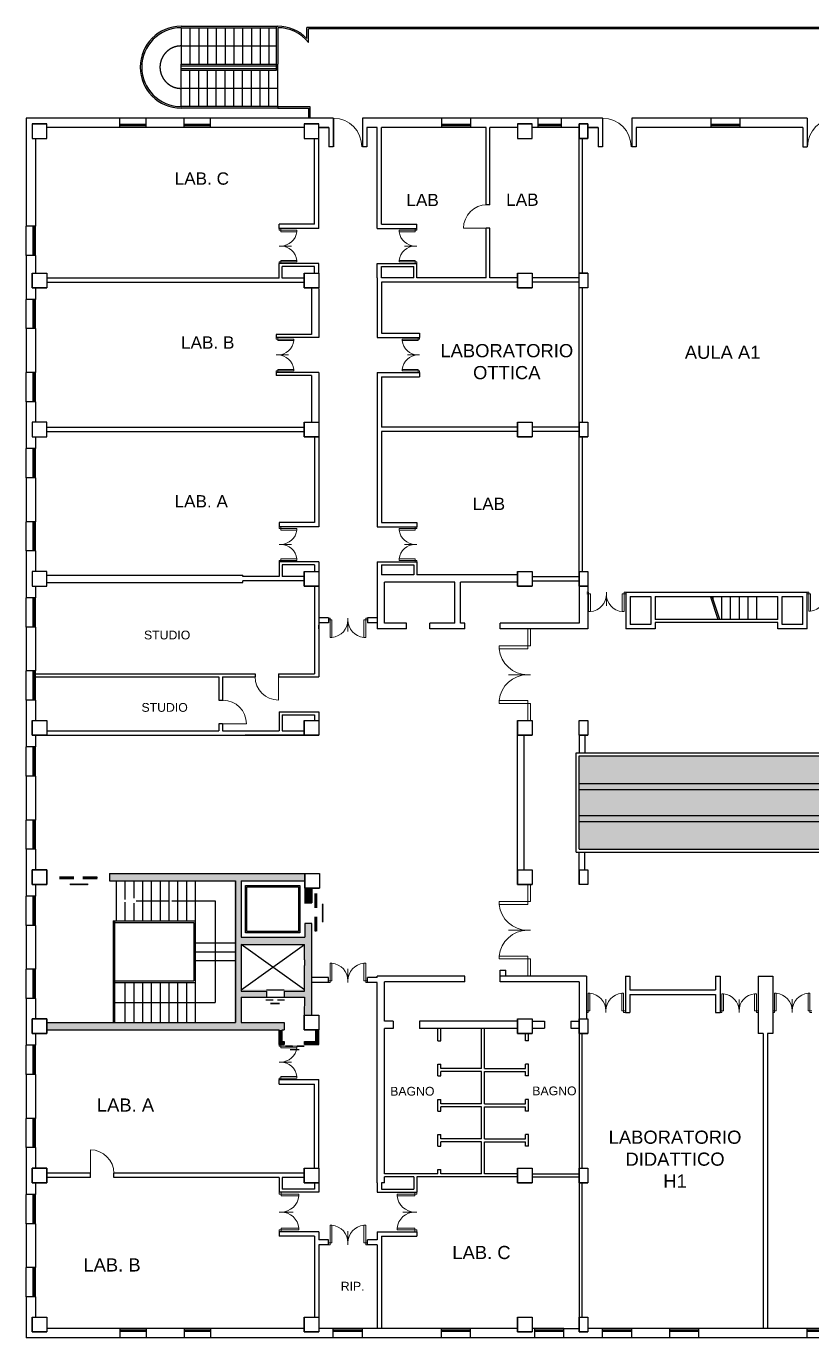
# Model space of a CAD drawing. Header units: millimetres. Extents: x 13992 to 184793, y 17936 to 81681.
# Drawn here: x 13992 to 40848, y 17936 to 62776 of the extents above; entities that cross this region are included whole.
import ezdxf

# ---------------------------------------------------------------- set-up
doc = ezdxf.new("R2010")
doc.units = ezdxf.units.MM
doc.linetypes.add('DASHED', pattern=[0.75, 0.5, -0.25])
for name, color, linetype in [('ARCHPT', 7, 'Continuous'), ('CARTIGLIO', 7, 'Continuous'), ('PROIEZIONI', 4, 'Continuous'), ('SEZIONI', 7, 'Continuous')]:
    doc.layers.add(name, color=color, linetype=linetype)
doc.layers.add('arredi', color=8, linetype='Continuous', lineweight=5)
doc.layers.add('INFISSI', color=4, linetype='Continuous', lineweight=5)
doc.layers.add('retini', color=7, linetype='Continuous', true_color=0xd9d9d9)
doc.styles.get("Standard").update_dxf_attribs({"font": 'Arial.ttf'})

# ---------------------------------------------------------------- blocks, each defined once
blk = doc.blocks.new('REI')
at = {"layer": 'ARCHPT', "color": 7}
for p, q in [((-630, 230), (-130, 230)), ((-310, 0), (310, 0))]:
    blk.add_line(p, q, dxfattribs=at)
for points in [[(-630, 280), (-630, 180), (-130, 280), (-130, 180)], [(-310, 50), (-310, -50), (310, 50), (310, -50)], [(670, 280), (670, 180), (170, 280), (170, 180)]]:
    blk.add_trace(points, dxfattribs=at)
blk = doc.blocks.new('PORTA')
at = {"layer": 'INFISSI'}
for p, q in [((-5477.1, 11431.3), (-5482.1, 11431.3)), ((-5477.1, 11426.3), (-5482.1, 11426.3)), ((-5477.1, 11431.3), (-5477.1, 11426.3)), ((-5477.1, 11426.3), (-5477.1, 11376.6)), ((-5472.1, 11426.3), (-5477.1, 11426.3)), ((-5472.1, 11426.3), (-5472.1, 11376.6)), ((-5427.1, 11431.3), (-5427.1, 11392.9)), ((-5382.1, 11426.3), (-5382.1, 11376.6)), ((-5377.1, 11426.3), (-5382.1, 11426.3)), ((-5372.1, 11431.3), (-5377.1, 11431.3)), ((-5377.1, 11431.3), (-5377.1, 11426.3)), ((-5377.1, 11426.3), (-5377.1, 11376.6)), ((-5372.1, 11426.3), (-5377.1, 11426.3)), ((-5472.1, 11376.6), (-5477.1, 11376.6)), ((-5382.1, 11376.6), (-5377.1, 11376.6))]:
    blk.add_line(p, q, dxfattribs=at)
for centre, start, end in [((-5477.1, 11426.3), 275.7392, 0), ((-5377.1, 11426.3), 180, 264.2608)]:
    blk.add_arc(centre, 50, start, end, dxfattribs=at)
blk = doc.blocks.new('porta 180')
at = {"layer": 'INFISSI', "xscale": -16.36363636421078, "yscale": 16.36363636314986, "zscale": 16.36363636415724}
blk.add_blockref('PORTA', (-58703, 159843), dxfattribs=at)

msp = doc.modelspace()

# ---------------------------------------------------------------- hatches: boundary and pattern name
at = {"layer": 'retini'}
h = msp.add_hatch(color=256, dxfattribs=at)
h.dxf.hatch_style = 1
h.paths.add_polyline_path([(32892, 34636), (79495, 34636), (79495, 37836), (32892, 37836)])

# ---------------------------------------------------------------- linework, layer by layer
at = {"layer": 'INFISSI'}
for p, q in [((24503, 59636), (24503, 58655)), ((33709, 59636), (33709, 58655)), ((29741, 55873), (28941, 55873)), ((22614, 40536), (22614, 39736)), ((20706, 38929), (21521, 38929)), ((31236, 33436), (31236, 33364)), ((16187, 23561), (16187, 24361))]:
    msp.add_line(p, q, dxfattribs=at)
at = {"layer": 'INFISSI', "lineweight": 13}
for p, q in [((31137, 41685), (31137, 42171)), ((31236, 41685), (31236, 42171)), ((31137, 39522), (31137, 39036)), ((31236, 39522), (31236, 39036)), ((31137, 32950), (31137, 33436)), ((31236, 32950), (31236, 33436)), ((31137, 30787), (31137, 30301)), ((31236, 30787), (31236, 30301))]:
    msp.add_line(p, q, dxfattribs=at)
at = {"layer": 'INFISSI'}
for centre, radius, start, end in [((24485, 58655), 981, 0.0066, 88.9649), ((33691, 58655), 981, 0.0066, 88.9649), ((41679, 58655), 979, 90, 180), ((29741, 55873), 800, 90, 180), ((22614, 40536), 800, 180, 270), ((20721, 38929), 800, 0, 90), ((16187, 23561), 800, 0, 90)]:
    msp.add_arc(centre, radius, start, end, dxfattribs=at)
at = {"layer": 'PROIEZIONI'}
for p, q in [((19289, 62776), (22539, 62776)), ((19289, 62726), (22539, 62726)), ((19289, 62726), (19289, 61476)), ((19589, 62726), (19589, 61476)), ((19889, 62726), (19889, 61476)), ((20189, 62726), (20189, 61476)), ((20489, 62726), (20489, 61476)), ((20789, 62726), (20789, 61476)), ((21089, 62726), (21089, 61476)), ((21389, 62726), (21389, 61476)), ((21689, 62726), (21689, 61476)), ((21989, 62726), (21989, 61476)), ((22289, 62726), (22289, 61476)), ((22539, 62776), (22589, 62776)), ((22539, 62776), (22539, 61276)), ((22589, 62726), (22589, 61476)), ((81519, 62736), (23589, 62736)), ((23589, 62356), (23589, 62736)), ((81569, 62686), (23639, 62686)), ((23639, 62224), (23639, 62686)), ((19289, 61276), (19289, 61476)), ((19289, 61476), (22539, 61476)), ((22589, 61276), (22589, 61476)), ((19289, 61426), (22539, 61426)), ((19289, 61326), (20063, 61326)), ((19289, 61276), (20099, 61276)), ((19289, 60026), (19289, 61276)), ((19589, 60026), (19589, 61276)), ((19889, 60026), (19889, 61276)), ((20063, 61326), (22539, 61326)), ((20099, 61276), (22539, 61276)), ((20189, 60026), (20189, 61276)), ((20489, 60734), (20489, 61276)), ((20789, 60317), (20789, 61276)), ((21089, 60026), (21089, 61276)), ((21389, 60026), (21389, 61276)), ((21689, 60026), (21689, 61276)), ((21989, 60026), (21989, 61276)), ((22289, 60026), (22289, 61276)), ((22589, 61276), (22539, 61276)), ((22589, 60026), (22589, 61276)), ((20489, 60026), (20489, 60734)), ((20789, 60026), (20789, 60317)), ((20999, 60026), (19289, 60026)), ((21035, 59976), (19289, 59976)), ((22589, 60026), (20999, 60026)), ((22589, 59976), (21035, 59976)), ((22589, 60026), (23689, 60026)), ((22589, 60026), (22589, 59976)), ((22589, 59976), (23639, 59976)), ((23639, 59976), (23639, 59636)), ((23689, 60026), (23689, 59636)), ((18092, 59636), (17192, 59636)), ((18092, 59416), (17192, 59416)), ((18092, 59366), (17192, 59366)), ((18092, 59316), (17192, 59316)), ((20292, 59636), (19392, 59636)), ((20292, 59416), (19392, 59416)), ((20292, 59366), (19392, 59366)), ((20292, 59316), (19392, 59316)), ((29185, 59636), (28185, 59636)), ((29185, 59416), (28185, 59416)), ((29185, 59366), (28185, 59366)), ((29185, 59316), (28185, 59316)), ((32285, 59636), (31485, 59636)), ((32285, 59416), (31485, 59416)), ((32285, 59366), (31485, 59366)), ((32285, 59316), (31485, 59316)), ((38392, 59636), (37392, 59636)), ((38392, 59416), (37392, 59416)), ((38392, 59366), (37392, 59366)), ((38392, 59316), (37392, 59316)), ((13992, 54936), (13992, 55936)), ((14212, 55936), (14212, 54936)), ((14262, 55936), (14262, 54936)), ((14312, 54936), (14312, 55936)), ((13992, 52436), (13992, 53436)), ((14212, 53436), (14212, 52436)), ((14262, 53436), (14262, 52436)), ((14312, 52436), (14312, 53436)), ((13992, 49936), (13992, 50936)), ((14212, 50936), (14212, 49936)), ((14262, 50936), (14262, 49936)), ((14312, 49936), (14312, 50936)), ((13992, 47336), (13992, 48336)), ((14212, 48336), (14212, 47336)), ((14262, 48336), (14262, 47336)), ((14312, 47336), (14312, 48336)), ((13992, 44836), (13992, 45836)), ((14212, 45836), (14212, 44836)), ((14262, 45836), (14262, 44836)), ((14312, 44836), (14312, 45836)), ((13992, 42236), (13992, 43236)), ((14212, 43236), (14212, 42236)), ((14262, 43236), (14262, 42236)), ((14312, 42236), (14312, 43236)), ((37763, 43274), (37763, 42492)), ((38063, 43274), (38063, 42492)), ((38363, 43274), (38363, 42492)), ((38663, 43274), (38663, 42492)), ((38963, 43274), (38963, 42492)), ((13992, 39736), (13992, 40736)), ((14212, 40736), (14212, 39736)), ((14262, 40736), (14262, 39736)), ((14312, 39736), (14312, 40736)), ((13992, 37136), (13992, 38136)), ((14212, 38136), (14212, 37136)), ((14262, 38136), (14262, 37136)), ((14312, 37136), (14312, 38136)), ((32792, 37936), (79595, 37936)), ((32792, 34536), (32792, 37936)), ((32892, 34636), (32892, 37836)), ((13992, 34636), (13992, 35636)), ((14212, 35636), (14212, 34636)), ((14262, 35636), (14262, 34636)), ((14312, 34636), (14312, 35636)), ((32792, 34536), (79595, 34536)), ((17067, 33561), (17067, 32186)), ((17367, 33561), (17367, 32923)), ((17667, 33561), (17667, 32961)), ((17967, 33561), (17967, 32186)), ((18267, 33561), (18267, 32186)), ((18567, 33561), (18567, 33217)), ((18567, 33217), (18567, 32186)), ((18867, 33561), (18867, 32873)), ((19167, 33561), (19167, 32529)), ((19467, 33561), (19467, 32186)), ((19767, 33561), (19767, 28711)), ((13992, 32036), (13992, 33036)), ((14212, 33036), (14212, 32036)), ((14262, 33036), (14262, 32036)), ((14312, 32036), (14312, 33036)), ((17367, 32825), (17367, 32186)), ((17667, 32789), (17667, 32186)), ((17753, 32873), (18867, 32873)), ((18867, 32873), (18867, 32186)), ((17014, 32186), (19564, 32186)), ((17014, 32136), (19717, 32136)), ((19564, 32186), (19767, 32186)), ((19717, 32136), (19717, 30136)), ((19767, 31436), (21142, 31436)), ((19767, 31136), (21142, 31136)), ((23507, 29836), (21342, 31386)), ((21342, 29836), (23507, 31386)), ((13992, 29536), (13992, 30536)), ((14212, 30536), (14212, 29536)), ((14262, 30536), (14262, 29536)), ((14312, 29536), (14312, 30536)), ((19767, 30836), (21142, 30836)), ((17014, 30136), (19717, 30136)), ((17014, 30086), (19767, 30086)), ((17367, 30086), (17367, 28711)), ((17667, 30086), (17667, 28711)), ((17967, 30086), (17967, 28711)), ((18267, 30086), (18267, 28711)), ((18567, 30086), (18567, 28711)), ((18867, 30086), (18867, 28711)), ((19167, 30086), (19167, 28711)), ((19467, 30086), (19467, 28711)), ((13992, 26936), (13992, 27936)), ((14212, 27936), (14212, 26936)), ((14262, 27936), (14262, 26936)), ((14312, 26936), (14312, 27936)), ((13992, 24436), (13992, 25436)), ((14212, 25436), (14212, 24436)), ((14262, 25436), (14262, 24436)), ((14312, 24436), (14312, 25436)), ((13992, 21836), (13992, 22836)), ((14212, 22836), (14212, 21836)), ((14262, 22836), (14262, 21836)), ((14312, 21836), (14312, 22836)), ((13992, 19336), (13992, 20336)), ((14212, 20336), (14212, 19336)), ((14262, 20336), (14262, 19336)), ((14312, 19336), (14312, 20336)), ((18092, 18256), (17192, 18256)), ((17192, 18206), (18092, 18206)), ((17192, 18156), (18092, 18156)), ((20292, 18256), (19392, 18256)), ((19392, 18206), (20292, 18206)), ((19392, 18156), (20292, 18156)), ((25485, 18256), (24485, 18256)), ((24485, 18206), (25485, 18206)), ((24485, 18156), (25485, 18156)), ((29185, 18256), (28185, 18256)), ((28185, 18206), (29185, 18206)), ((28185, 18156), (29185, 18156)), ((32376, 18256), (31376, 18256)), ((31376, 18206), (32376, 18206)), ((31376, 18156), (32376, 18156)), ((34692, 18256), (33692, 18256)), ((33692, 18206), (34692, 18206)), ((33692, 18156), (34692, 18156)), ((36992, 18256), (35992, 18256)), ((35992, 18206), (36992, 18206)), ((35992, 18156), (36992, 18156)), ((41692, 18256), (40692, 18256)), ((40692, 18206), (41692, 18206)), ((40692, 18156), (41692, 18156)), ((18092, 17936), (17192, 17936)), ((20292, 17936), (19392, 17936)), ((25485, 17936), (24485, 17936)), ((29185, 17936), (28185, 17936)), ((32376, 17936), (31376, 17936)), ((34692, 17936), (33692, 17936)), ((36992, 17936), (35992, 17936)), ((41692, 17936), (40692, 17936))]:
    msp.add_line(p, q, dxfattribs=at)
at = {"layer": 'PROIEZIONI', "linetype": 'DASHED', "ltscale": 400000}
for p, q in [((19289, 62101), (22539, 62101)), ((22589, 60651), (19289, 60651)), ((32892, 37836), (79495, 37836)), ((32892, 36886), (42042, 36886)), ((32892, 36686), (42042, 36686)), ((32892, 35786), (42042, 35786)), ((32892, 35586), (42042, 35586)), ((32892, 34636), (79495, 34636)), ((18964, 32873), (20454, 32873)), ((20454, 32873), (20454, 29398)), ((19167, 32529), (19167, 32186)), ((17014, 29398), (20454, 29398))]:
    msp.add_line(p, q, dxfattribs=at)
at = {"layer": 'PROIEZIONI', "linetype": 'DASHED', "ltscale": 200000}
for p, q in [((37653, 42492), (37394, 43260)), ((37706, 42492), (37441, 43276))]:
    msp.add_line(p, q, dxfattribs=at)
at = {"layer": 'PROIEZIONI'}
for points in [[(23349, 31776), (21484, 31776), (21484, 33398), (23349, 33398)], [(23299, 31826), (21534, 31826), (21534, 33348), (23299, 33348)]]:
    msp.add_lwpolyline(points, close=True, dxfattribs=at)
for centre, radius, start, end in [((19289, 61376), 1400, 90, 270), ((19289, 61376), 1350, 90, 270), ((22589, 61376), 1400, 44.4153, 90), ((22589, 61376), 1350, 38.9424, 90)]:
    msp.add_arc(centre, radius, start, end, dxfattribs=at)
at = {"layer": 'PROIEZIONI', "linetype": 'DASHED', "ltscale": 400000}
msp.add_arc((19289, 61376), 725, 90, 270, dxfattribs=at)
at = {"layer": 'retini'}
for p, q in [((23992, 59316), (24335, 59316)), ((33192, 59316), (33542, 59316))]:
    msp.add_line(p, q, dxfattribs=at)
at = {"layer": 'SEZIONI'}
for p, q in [((17192, 59636), (13992, 59636)), ((13992, 59636), (13992, 55936)), ((17192, 59316), (14689, 59316)), ((17192, 59316), (17192, 59636)), ((19392, 59636), (18092, 59636)), ((18092, 59316), (18092, 59636)), ((19392, 59316), (18092, 59316)), ((19392, 59316), (19392, 59636)), ((24485, 59636), (20292, 59636)), ((20292, 59316), (20292, 59636)), ((23487, 59316), (20292, 59316)), ((24335, 59316), (23992, 59316)), ((24335, 59316), (24335, 58655)), ((24485, 59636), (24485, 58655)), ((28185, 59636), (25485, 59636)), ((25485, 59636), (25485, 58655)), ((25992, 59316), (25635, 59316)), ((25635, 59316), (25635, 58655)), ((25992, 55861), (25992, 59316)), ((28185, 59316), (26142, 59316)), ((26142, 56011), (26142, 59316)), ((28185, 59636), (28185, 59316)), ((31485, 59636), (29185, 59636)), ((29185, 59636), (29185, 59316)), ((29721, 59316), (29185, 59316)), ((29721, 56673), (29721, 59316)), ((30783, 59316), (29841, 59316)), ((29841, 56673), (29841, 59316)), ((31292, 59436), (30792, 59436)), ((30792, 59436), (30792, 58936)), ((31485, 59316), (31288, 59316)), ((31485, 59316), (31290, 59316)), ((31292, 58936), (31292, 59436)), ((31485, 59636), (31485, 59316)), ((32285, 59636), (32285, 59316)), ((33692, 59636), (32285, 59636)), ((32892, 59316), (32285, 59316)), ((32892, 59436), (32892, 58936)), ((33192, 59436), (32892, 59436)), ((33192, 58936), (33192, 59436)), ((33542, 59316), (33192, 59316)), ((33542, 59316), (33542, 58655)), ((33692, 59636), (33692, 58655)), ((37392, 59636), (34692, 59636)), ((34692, 59636), (34692, 58655)), ((37392, 59316), (34842, 59316)), ((34842, 59316), (34842, 58655)), ((37392, 59636), (37392, 59316)), ((40692, 59636), (38392, 59636)), ((38392, 59636), (38392, 59316)), ((40542, 59316), (38392, 59316)), ((40542, 59316), (40542, 58655)), ((40692, 59636), (40692, 58655)), ((14312, 58934), (14312, 55936)), ((23842, 56011), (23842, 58936)), ((23992, 55861), (23992, 58936)), ((30792, 58936), (31292, 58936)), ((32892, 54336), (32892, 58936)), ((32892, 58936), (33192, 58936)), ((33012, 54336), (33012, 58936)), ((24485, 58655), (24335, 58655)), ((25635, 58655), (25485, 58655)), ((33692, 58655), (33542, 58655)), ((34842, 58655), (34692, 58655)), ((40542, 58655), (40692, 58655)), ((29841, 56673), (29721, 56673)), ((14312, 55936), (13992, 55936)), ((23842, 56011), (22642, 56011)), ((22642, 55861), (22642, 56011)), ((23992, 55861), (22642, 55861)), ((25992, 55861), (27342, 55861)), ((26142, 56011), (27342, 56011)), ((27342, 55861), (27342, 56011)), ((29721, 54171), (29721, 55873)), ((29841, 55873), (29721, 55873)), ((29841, 54171), (29841, 55873)), ((14312, 54936), (13992, 54936)), ((13992, 54936), (13992, 53436)), ((14312, 54936), (14312, 54346)), ((13992, 54536), (13992, 53436)), ((23992, 54661), (22642, 54661)), ((22642, 54161), (22642, 54661)), ((23842, 54561), (22742, 54561)), ((22742, 54161), (22742, 54561)), ((23842, 54336), (23842, 54561)), ((23992, 54336), (23992, 54661)), ((25992, 54171), (25992, 54661)), ((25992, 54661), (27342, 54661)), ((26142, 54171), (26142, 54561)), ((26142, 54561), (27242, 54561)), ((27242, 54171), (27242, 54561)), ((27342, 54171), (27342, 54661)), ((14312, 53836), (14312, 53436)), ((22642, 54161), (14692, 54161)), ((23492, 54011), (14692, 54011)), ((23492, 54161), (22742, 54161)), ((23742, 53809), (23742, 52236)), ((23992, 53809), (23992, 52136)), ((25992, 54171), (25992, 52136)), ((27242, 54171), (26142, 54171)), ((30792, 54021), (26142, 54021)), ((26142, 54021), (26142, 52286)), ((29721, 54171), (27342, 54171)), ((30792, 54171), (29841, 54171)), ((32892, 54171), (31292, 54171)), ((32892, 54021), (31292, 54021)), ((32892, 49234), (32892, 53836)), ((33012, 49234), (33012, 53836)), ((14312, 53436), (13992, 53436)), ((13992, 52436), (13992, 50936)), ((14312, 52436), (13992, 52436)), ((13992, 52436), (13992, 50936)), ((14312, 52436), (14312, 50936)), ((23742, 52236), (22542, 52236)), ((22542, 52236), (22542, 52136)), ((23992, 52136), (22542, 52136)), ((25992, 52136), (27442, 52136)), ((26142, 52286), (27442, 52286)), ((27442, 52286), (27442, 52136)), ((14312, 50936), (13992, 50936)), ((23992, 50936), (22542, 50936)), ((22542, 50936), (22542, 50836)), ((23742, 50836), (22542, 50836)), ((23742, 50836), (23742, 49236)), ((23992, 50936), (23992, 49236)), ((25992, 50936), (25992, 49071)), ((25992, 50936), (27442, 50936)), ((26142, 50786), (26142, 49071)), ((26142, 50786), (27442, 50786)), ((27442, 50936), (27442, 50786)), ((13992, 49936), (13992, 48336)), ((14312, 49936), (13992, 49936)), ((13992, 49936), (13992, 48986)), ((14312, 49936), (14312, 49236)), ((13992, 49436), (13992, 48336)), ((14192, 49236), (14192, 48736)), ((14692, 49236), (14192, 49236)), ((14692, 48736), (14692, 49236)), ((23492, 49061), (14692, 49061)), ((23492, 48911), (14692, 48911)), ((25992, 49071), (25992, 45661)), ((30786, 49071), (26142, 49071)), ((26142, 48921), (26142, 45811)), ((30786, 48921), (26142, 48921)), ((32892, 49071), (31283, 49071)), ((32892, 48921), (31283, 48921)), ((14192, 48736), (14692, 48736)), ((14312, 48736), (14312, 48336)), ((23842, 48736), (23842, 45811)), ((23992, 48736), (23992, 45661)), ((32892, 44136), (32892, 48730)), ((33012, 44136), (33012, 48730)), ((14312, 48336), (13992, 48336)), ((13992, 47336), (13992, 45836)), ((13992, 47336), (13992, 45836)), ((14312, 47336), (13992, 47336)), ((14312, 47336), (14312, 45836)), ((14312, 45836), (13992, 45836)), ((23842, 45811), (22642, 45811)), ((22642, 45811), (22642, 45661)), ((26142, 45811), (27342, 45811)), ((27342, 45811), (27342, 45661)), ((23992, 45661), (22642, 45661)), ((25992, 45661), (27342, 45661)), ((13992, 44836), (13992, 43886)), ((13992, 44836), (13992, 43236)), ((14312, 44836), (13992, 44836)), ((14312, 44836), (14312, 44136)), ((23992, 44461), (22642, 44461)), ((22642, 44461), (22642, 43961)), ((23992, 44461), (23992, 44136)), ((25992, 44461), (25992, 42171)), ((25992, 44461), (27342, 44461)), ((27342, 44461), (27342, 44021)), ((13992, 44336), (13992, 43236)), ((14192, 44136), (14192, 43636)), ((14692, 44136), (14192, 44136)), ((14692, 43636), (14692, 44136)), ((14692, 44011), (21392, 44011)), ((21392, 43961), (21392, 44011)), ((22642, 43961), (21392, 43961)), ((23842, 44361), (22742, 44361)), ((22742, 44361), (22742, 43961)), ((23492, 43961), (22742, 43961)), ((23842, 44361), (23842, 44136)), ((26142, 44361), (26142, 44021)), ((26142, 44361), (27242, 44361)), ((27242, 44021), (26142, 44021)), ((27242, 44361), (27242, 44021)), ((28992, 44021), (27342, 44021)), ((30792, 44021), (28992, 44021)), ((31292, 43961), (32892, 43961)), ((14192, 43636), (14692, 43636)), ((14312, 43636), (14312, 43236)), ((14692, 43761), (21392, 43761)), ((21392, 43761), (21392, 43811)), ((23492, 43811), (21392, 43811)), ((23842, 43636), (23842, 40636)), ((23992, 43636), (23992, 40536)), ((26242, 42371), (26242, 43771)), ((28642, 43771), (26242, 43771)), ((28642, 42371), (28642, 43771)), ((28992, 43771), (28842, 43771)), ((28842, 42371), (28842, 43771)), ((30792, 43771), (28992, 43771)), ((31292, 43811), (32892, 43811)), ((32892, 43636), (32892, 42371)), ((33192, 43636), (33192, 42171)), ((14312, 43236), (13992, 43236)), ((34492, 43426), (40687, 43426)), ((34492, 43426), (34492, 42171)), ((34642, 43276), (34642, 42321)), ((34642, 43276), (35342, 43276)), ((35342, 43276), (35342, 42321)), ((35492, 43276), (39687, 43276)), ((35492, 43276), (35492, 42492)), ((37463, 43274), (37463, 43211)), ((39687, 42492), (39687, 43276)), ((39837, 42321), (39837, 43276)), ((39837, 43276), (40537, 43276)), ((40537, 42321), (40537, 43276)), ((40687, 42171), (40687, 43426)), ((13992, 42236), (13992, 40736)), ((14312, 42236), (13992, 42236)), ((13992, 42236), (13992, 40736)), ((14312, 42236), (14312, 40736)), ((24324, 42374), (23981, 42374)), ((24324, 42544), (23992, 42544)), ((23992, 42170), (23992, 42296)), ((24324, 42544), (24324, 42374)), ((25992, 42544), (25659, 42544)), ((25659, 42544), (25659, 42374)), ((25992, 42374), (25659, 42374)), ((25992, 42296), (25992, 42171)), ((26992, 42171), (25992, 42171)), ((26992, 42371), (26242, 42371)), ((26992, 42171), (26992, 42371)), ((27792, 42171), (27792, 42371)), ((28642, 42371), (27792, 42371)), ((28992, 42171), (27792, 42171)), ((28992, 42371), (28842, 42371)), ((28992, 42171), (28992, 42371)), ((30192, 42171), (30192, 42371)), ((32892, 42371), (30192, 42371)), ((33192, 42171), (30192, 42171)), ((35492, 42171), (34492, 42171)), ((35342, 42321), (34642, 42321)), ((39687, 42492), (35492, 42492)), ((35492, 42392), (35492, 42171)), ((39687, 42392), (35492, 42392)), ((39687, 42171), (39687, 42392)), ((40687, 42171), (39687, 42171)), ((40537, 42321), (39837, 42321)), ((14312, 40736), (13992, 40736)), ((14312, 40636), (21814, 40636)), ((14312, 40536), (20571, 40536)), ((20571, 40536), (20571, 39729)), ((20706, 40536), (21814, 40536)), ((20706, 40536), (20706, 39729)), ((21814, 40636), (21814, 40536)), ((22614, 40636), (23842, 40636)), ((22614, 40636), (22614, 40536)), ((22614, 40536), (23992, 40536)), ((13992, 39736), (13992, 38786)), ((14312, 39736), (13992, 39736)), ((13992, 39736), (13992, 38136)), ((14312, 39736), (14312, 39036)), ((20571, 39729), (20721, 39729)), ((13992, 39236), (13992, 38136)), ((22642, 39336), (23992, 39336)), ((22642, 39336), (22642, 38686)), ((22742, 39236), (23842, 39236)), ((22742, 39236), (22742, 38686)), ((23842, 39236), (23842, 39036)), ((23992, 39336), (23992, 39036)), ((14692, 38686), (20571, 38686)), ((20571, 38929), (20571, 38686)), ((20706, 38929), (20571, 38929)), ((20706, 38929), (20706, 38686)), ((20706, 38686), (22642, 38686)), ((22742, 38686), (23492, 38686)), ((14312, 38136), (13992, 38136)), ((14312, 38536), (14312, 38136)), ((14692, 38536), (23492, 38536)), ((23492, 38536), (21477, 38536)), ((30792, 33936), (30792, 38536)), ((31018, 33936), (31018, 38536)), ((32892, 38536), (32892, 37936)), ((33092, 38536), (33092, 37936)), ((14312, 37136), (13992, 37136)), ((13992, 37136), (13992, 35636)), ((13992, 37136), (13992, 35636)), ((14312, 37136), (14312, 35636)), ((14312, 35636), (13992, 35636)), ((14312, 34636), (13992, 34636)), ((13992, 34636), (13992, 33686)), ((13992, 34636), (13992, 33036)), ((14312, 34636), (14312, 33936)), ((32892, 33936), (32892, 34536)), ((33092, 33936), (33092, 34536)), ((13992, 34136), (13992, 33036)), ((14192, 33936), (14192, 33436)), ((14692, 33936), (14192, 33936)), ((14692, 33436), (14692, 33936)), ((16842, 33811), (23757, 33811)), ((16842, 33811), (16842, 33561)), ((14192, 33436), (14692, 33436)), ((14312, 33436), (14312, 33036)), ((16842, 33561), (21142, 33561)), ((21142, 33561), (21142, 28711)), ((21342, 33561), (21342, 31636)), ((21342, 33561), (23507, 33561)), ((23514, 33311), (23514, 32811)), ((23757, 33311), (23757, 32811)), ((14312, 33036), (13992, 33036)), ((23507, 32811), (23757, 32811)), ((14312, 32036), (13992, 32036)), ((13992, 32036), (13992, 30536)), ((13992, 32036), (13992, 30536)), ((14312, 32036), (14312, 30536)), ((16964, 32186), (17014, 32186)), ((16964, 32186), (16964, 28711)), ((17014, 32186), (17014, 28711)), ((23757, 32099), (23513, 32099)), ((23513, 32099), (23513, 31636)), ((23757, 31611), (23757, 32099)), ((21342, 31636), (23513, 31636)), ((23757, 28961), (23757, 31611)), ((21342, 31386), (21342, 30861)), ((21342, 31386), (23507, 31386)), ((23507, 30861), (23507, 31386)), ((23757, 30986), (23757, 31211)), ((14312, 30536), (13992, 30536)), ((21342, 30861), (21342, 30661)), ((21342, 30661), (21342, 29786)), ((23507, 30861), (23507, 30661)), ((23507, 29786), (23507, 30661)), ((30192, 30301), (30192, 30501)), ((30192, 30501), (30392, 30501)), ((30392, 30301), (30392, 30501)), ((24324, 30248), (23757, 30248)), ((24324, 30078), (23757, 30078)), ((24324, 30078), (24324, 30248)), ((25992, 30248), (25659, 30248)), ((25659, 30078), (25659, 30248)), ((25992, 30078), (25659, 30078)), ((25992, 30248), (25992, 30301)), ((28992, 30301), (25992, 30301)), ((25992, 23236), (25992, 30078)), ((28992, 30101), (26242, 30101)), ((26242, 28761), (26242, 30101)), ((28992, 30101), (28992, 30301)), ((30192, 30101), (30192, 30301)), ((33142, 30301), (30192, 30301)), ((32892, 30101), (30192, 30101)), ((32892, 30101), (32892, 28836)), ((33142, 30301), (33142, 28836)), ((34477, 30301), (34627, 30301)), ((34477, 30301), (34477, 29051)), ((34627, 30301), (34627, 29826)), ((37562, 30301), (37562, 29826)), ((37562, 30301), (37712, 30301)), ((37712, 30301), (37712, 29051)), ((39012, 30301), (39512, 30301)), ((39012, 30301), (39012, 28336)), ((39512, 30301), (39512, 28336)), ((21342, 29786), (22207, 29786)), ((22207, 29786), (22207, 29586)), ((22807, 29786), (22807, 29586)), ((22807, 29786), (23507, 29786)), ((34627, 29826), (34627, 29826)), ((34627, 29826), (37562, 29826)), ((34627, 29676), (34627, 29051)), ((34627, 29676), (34627, 29676)), ((34627, 29676), (37562, 29676)), ((37562, 29676), (37562, 29051)), ((14312, 29536), (13992, 29536)), ((13992, 29536), (13992, 28586)), ((13992, 29536), (13992, 27936)), ((14312, 29536), (14312, 28836)), ((21342, 29586), (21342, 28711)), ((21342, 29586), (22207, 29586)), ((22807, 29586), (23507, 29586)), ((23507, 29586), (23492, 28961)), ((13992, 29036), (13992, 27936)), ((14192, 28836), (14192, 28336)), ((14692, 28836), (14192, 28836)), ((14692, 28336), (14692, 28836)), ((14692, 28711), (21142, 28711)), ((21342, 28711), (22807, 28711)), ((22807, 28711), (22807, 28461)), ((26537, 28761), (26242, 28761)), ((26537, 28761), (26537, 28511)), ((30786, 28761), (27437, 28761)), ((27437, 28761), (27437, 28511)), ((31297, 28765), (31712, 28765)), ((31712, 28765), (31712, 28515)), ((32612, 28765), (32612, 28515)), ((32612, 28765), (32887, 28765)), ((34477, 29051), (34627, 29051)), ((37562, 29051), (37712, 29051)), ((14192, 28336), (14692, 28336)), ((14312, 28336), (14312, 27936)), ((14692, 28461), (22642, 28461)), ((22642, 27961), (22642, 28461)), ((22742, 28061), (22742, 28461)), ((22742, 28461), (22807, 28461)), ((23892, 28061), (23892, 28461)), ((23992, 27961), (23992, 28461)), ((26242, 23536), (26242, 28511)), ((26537, 28511), (26242, 28511)), ((30789, 28511), (27437, 28511)), ((28062, 28086), (28062, 28511)), ((28162, 28086), (28162, 28511)), ((29562, 27136), (29562, 28511)), ((29662, 27136), (29662, 28511)), ((31062, 28086), (31062, 28336)), ((31162, 28086), (31162, 28336)), ((31297, 28515), (31712, 28515)), ((32612, 28515), (32887, 28515)), ((32892, 28336), (32892, 23736)), ((32992, 28336), (32992, 23736)), ((39187, 28336), (39012, 28336)), ((39187, 28336), (39187, 19601)), ((39512, 28336), (39337, 28336)), ((39337, 28336), (39337, 19601)), ((14312, 27936), (13992, 27936)), ((22642, 27961), (22807, 27961)), ((22742, 28061), (22807, 28061)), ((22807, 28061), (22807, 27961)), ((23507, 28061), (23892, 28061)), ((23507, 27961), (23507, 28061)), ((23507, 27961), (23992, 27961)), ((28062, 28086), (28162, 28086)), ((31162, 28086), (31062, 28086)), ((14312, 26936), (13992, 26936)), ((13992, 26936), (13992, 25436)), ((13992, 26936), (13992, 25436)), ((14312, 26936), (14312, 25436)), ((28062, 27286), (28162, 27286)), ((28062, 26886), (28062, 27286)), ((28162, 27136), (28162, 27286)), ((29562, 27136), (28162, 27136)), ((29562, 27036), (28162, 27036)), ((28162, 26886), (28162, 27036)), ((29562, 25936), (29562, 27036)), ((29662, 27136), (31062, 27136)), ((29662, 25936), (29662, 27036)), ((29662, 27036), (31062, 27036)), ((31062, 27136), (31062, 27286)), ((31162, 27286), (31062, 27286)), ((31062, 26886), (31062, 27036)), ((31162, 26886), (31162, 27286)), ((22642, 26611), (22642, 26761)), ((22642, 26761), (23992, 26761)), ((22642, 26611), (23842, 26611)), ((22642, 26611), (23842, 26611)), ((23842, 23736), (23842, 26611)), ((23992, 23736), (23992, 26761)), ((28062, 26886), (28162, 26886)), ((31162, 26886), (31062, 26886)), ((28062, 26086), (28162, 26086)), ((28062, 25686), (28062, 26086)), ((28162, 25936), (28162, 26086)), ((31062, 25936), (31062, 26086)), ((31162, 26086), (31062, 26086)), ((31162, 25686), (31162, 26086)), ((28062, 25686), (28162, 25686)), ((29562, 25936), (28162, 25936)), ((29562, 25836), (28162, 25836)), ((28162, 25686), (28162, 25836)), ((29562, 24736), (29562, 25836)), ((29662, 25936), (31062, 25936)), ((29662, 24736), (29662, 25836)), ((29662, 25836), (31062, 25836)), ((31062, 25686), (31062, 25836)), ((31162, 25686), (31062, 25686)), ((14312, 25436), (13992, 25436)), ((28062, 24736), (28062, 24886)), ((28062, 24886), (28162, 24886)), ((28062, 24486), (28062, 24886)), ((28162, 24736), (28162, 24886)), ((29562, 24736), (28162, 24736)), ((29662, 24736), (31062, 24736)), ((31162, 24886), (31062, 24886)), ((31062, 24736), (31062, 24886)), ((31162, 24486), (31162, 24886)), ((31162, 24736), (31162, 24886)), ((14312, 24436), (13992, 24436)), ((13992, 24436), (13992, 22836)), ((13992, 24436), (13992, 23486)), ((14312, 24436), (14312, 23736)), ((28062, 24486), (28162, 24486)), ((29562, 24636), (28162, 24636)), ((28162, 24486), (28162, 24636)), ((29562, 23536), (29562, 24636)), ((29662, 23536), (29662, 24636)), ((29662, 24636), (31062, 24636)), ((31062, 24486), (31062, 24636)), ((31162, 24486), (31062, 24486)), ((14192, 23736), (14192, 23236)), ((14692, 23736), (14192, 23736)), ((14692, 23236), (14692, 23736)), ((16187, 23561), (14692, 23561)), ((16187, 23411), (14692, 23411)), ((16187, 23411), (16187, 23561)), ((23492, 23561), (16987, 23561)), ((16987, 23411), (16987, 23561)), ((22642, 23411), (16987, 23411)), ((22642, 23411), (22642, 22911)), ((23492, 23411), (22742, 23411)), ((22742, 23411), (22742, 23011)), ((28062, 23536), (26242, 23536)), ((27242, 23436), (26242, 23436)), ((26242, 23236), (26242, 23436)), ((27242, 23436), (27242, 23011)), ((30786, 23436), (27342, 23436)), ((27342, 23436), (27342, 22911)), ((28062, 23536), (28062, 23686)), ((28062, 23686), (28162, 23686)), ((28162, 23536), (28162, 23686)), ((29562, 23536), (28162, 23536)), ((30786, 23536), (29662, 23536)), ((31292, 23536), (32885, 23536)), ((31292, 23436), (32885, 23436)), ((14192, 23236), (14692, 23236)), ((14312, 23236), (14312, 22836)), ((23992, 22911), (22642, 22911)), ((23842, 23011), (22742, 23011)), ((23842, 23236), (23842, 23011)), ((23992, 23236), (23992, 22911)), ((25992, 23236), (25992, 22911)), ((25992, 22911), (27342, 22911)), ((26142, 23236), (26142, 23011)), ((26242, 23236), (26142, 23236)), ((26142, 23011), (27242, 23011)), ((32892, 23236), (32892, 18636)), ((32992, 23236), (32992, 18636)), ((14312, 22836), (13992, 22836)), ((14312, 21836), (13992, 21836)), ((13992, 21836), (13992, 20336)), ((14312, 21836), (14312, 20336)), ((23992, 21561), (22642, 21561)), ((22642, 21561), (22642, 21411)), ((23992, 21561), (23992, 21288)), ((25992, 21561), (25992, 21288)), ((25992, 21561), (27342, 21561)), ((27342, 21561), (27342, 21411)), ((23842, 21411), (22642, 21411)), ((23842, 21411), (23842, 18636)), ((24324, 21288), (23992, 21288)), ((23992, 21118), (23992, 18636)), ((24324, 21118), (23992, 21118)), ((24324, 21118), (24324, 21288)), ((25992, 21288), (25659, 21288)), ((25659, 21118), (25659, 21288)), ((25992, 21118), (25659, 21118)), ((25992, 21118), (25992, 18256)), ((26142, 21411), (26142, 18256)), ((26142, 21411), (27342, 21411)), ((14312, 20336), (13992, 20336)), ((14312, 19336), (13992, 19336)), ((13992, 19336), (13992, 18386)), ((14312, 19336), (14312, 18636)), ((39187, 19601), (39187, 19401)), ((39187, 19401), (39187, 18256)), ((39337, 19601), (39337, 19401)), ((39337, 19401), (39337, 18256)), ((13992, 18386), (13992, 17936)), ((14192, 18636), (14692, 18636)), ((14192, 18136), (14192, 18636)), ((14692, 18636), (14692, 18136)), ((23492, 18136), (23492, 18636)), ((23492, 18636), (23992, 18636)), ((23492, 18136), (23492, 18636)), ((23492, 18636), (23992, 18636)), ((23492, 18136), (23492, 18636)), ((23492, 18636), (23992, 18636)), ((23992, 18636), (23992, 18136)), ((23992, 18636), (23992, 18136)), ((23992, 18636), (23992, 18136)), ((30792, 18136), (30792, 18636)), ((30792, 18636), (31292, 18636)), ((31292, 18636), (31292, 18136)), ((32892, 18136), (32892, 18636)), ((32892, 18636), (33192, 18636)), ((33192, 18636), (33192, 18136)), ((14692, 18136), (14192, 18136)), ((17192, 18256), (14692, 18256)), ((17192, 18256), (17192, 17936)), ((19392, 18256), (18092, 18256)), ((18092, 18256), (18092, 17936)), ((19392, 18256), (19392, 17936)), ((23487, 18256), (20292, 18256)), ((20292, 18256), (20292, 17936)), ((23992, 18136), (23492, 18136)), ((23992, 18136), (23492, 18136)), ((23992, 18136), (23492, 18136)), ((24485, 18256), (23992, 18256)), ((24485, 17936), (24485, 18256)), ((25485, 17936), (25485, 18256)), ((28185, 18256), (25485, 18256)), ((28185, 17936), (28185, 18256)), ((30783, 18256), (29185, 18256)), ((29185, 17936), (29185, 18256)), ((31292, 18136), (30792, 18136)), ((31376, 18256), (31288, 18256)), ((31376, 17936), (31376, 18256)), ((32376, 17936), (32376, 18256)), ((32376, 18256), (32892, 18256)), ((33192, 18136), (32892, 18136)), ((33692, 18256), (33192, 18256)), ((33692, 17936), (33692, 18256)), ((35992, 18256), (34692, 18256)), ((34692, 17936), (34692, 18256)), ((35992, 17936), (35992, 18256)), ((40692, 18256), (36992, 18256)), ((36992, 17936), (36992, 18256)), ((40692, 17936), (40692, 18256)), ((17192, 17936), (13992, 17936)), ((19392, 17936), (18092, 17936)), ((24485, 17936), (20292, 17936)), ((28185, 17936), (25485, 17936)), ((31376, 17936), (29185, 17936)), ((33692, 17936), (32376, 17936)), ((35992, 17936), (34692, 17936)), ((40692, 17936), (36992, 17936))]:
    msp.add_line(p, q, dxfattribs=at)
at = {"layer": 'SEZIONI', "linetype": 'Continuous'}
for p, q in [((22207, 29836), (22807, 29836)), ((22207, 29586), (22807, 29586))]:
    msp.add_line(p, q, dxfattribs=at)
at = {"layer": 'SEZIONI', "color": 9}
for points in [[(16842, 33811), (16842, 33561), (23513, 33811), (23513, 33561)], [(21342, 33561), (21092, 33561), (21342, 28711), (21092, 28711)], [(23514, 32811), (23764, 32811), (23514, 33311), (23764, 33311)], [(23760, 32099), (23510, 32099), (23760, 28950), (23510, 28950)], [(21342, 31636), (21342, 31386), (23513, 31636), (23513, 31386)], [(21342, 29836), (21342, 29586), (22207, 29836), (22207, 29586)], [(22807, 29836), (22807, 29586), (23507, 29836), (23507, 29586)], [(14692, 28711), (14692, 28461), (22807, 28711), (22807, 28461)], [(22742, 28461), (22642, 28461), (22742, 28061), (22642, 28061)], [(23989, 28461), (23889, 28461), (23989, 27961), (23889, 27961)], [(22642, 28061), (22642, 27961), (22807, 28061), (22807, 27961)], [(23889, 27961), (23889, 28061), (23507, 27961), (23507, 28061)]]:
    msp.add_trace(points, dxfattribs=at)
at = {"layer": 'SEZIONI'}
for points in [[(14692, 58936), (14692, 59436), (14192, 59436), (14192, 58936)], [(14692, 59436), (14692, 59436), (14192, 59436)], [(23992, 58936), (23992, 59436), (23492, 59436), (23492, 58936)], [(23992, 59436), (23992, 59436), (23492, 59436)], [(31292, 58936), (31292, 59436), (30792, 59436), (30792, 58936)], [(31292, 59436), (31292, 59436), (30792, 59436)], [(33192, 59436), (33192, 59436), (32892, 59436)], [(33192, 59436), (33192, 58936), (32892, 58936), (32892, 59436)], [(14192, 53836), (14192, 53836), (14192, 54336), (14192, 53836)], [(14192, 53836), (14192, 54336), (14692, 54336), (14692, 53836)], [(23492, 53836), (23492, 53836), (23492, 54336), (23492, 53836)], [(23492, 53836), (23492, 54336), (23992, 54336), (23992, 53836)], [(30792, 53836), (30792, 53836), (30792, 54336), (30792, 53836)], [(30792, 53836), (30792, 54336), (31292, 54336), (31292, 53836)], [(33192, 54336), (33192, 54336), (32892, 54336)], [(33192, 54336), (33192, 53836), (32892, 53836), (32892, 54336)], [(14692, 53836), (14692, 53836), (14192, 53836)], [(23992, 53836), (23992, 53836), (23492, 53836)], [(31292, 53836), (31292, 53836), (30792, 53836)], [(23492, 48736), (23492, 48736), (23492, 49236), (23492, 48736)], [(23492, 48736), (23492, 49236), (23992, 49236), (23992, 48736)], [(30792, 48736), (30792, 48736), (30792, 49236), (30792, 48736)], [(30792, 48736), (30792, 49236), (31292, 49236), (31292, 48736)], [(32892, 48736), (32892, 48736), (32892, 49236), (32892, 48736)], [(32892, 48736), (32892, 49236), (33192, 49236), (33192, 48736)], [(23992, 48736), (23992, 48736), (23492, 48736)], [(31292, 48736), (31292, 48736), (30792, 48736)], [(33192, 48736), (33192, 48736), (32892, 48736)], [(23492, 43636), (23492, 43636), (23492, 44136), (23492, 43636)], [(23492, 43636), (23492, 44136), (23992, 44136), (23992, 43636)], [(30792, 43636), (30792, 43636), (30792, 44136), (30792, 43636)], [(30792, 43636), (30792, 44136), (31292, 44136), (31292, 43636)], [(32892, 43636), (32892, 43636), (32892, 44136), (32892, 43636)], [(32892, 43636), (32892, 44136), (33192, 44136), (33192, 43636)], [(23992, 43636), (23992, 43636), (23492, 43636)], [(31292, 43636), (31292, 43636), (30792, 43636)], [(33192, 43636), (33192, 43636), (32892, 43636)], [(14192, 38536), (14192, 38536), (14192, 39036), (14192, 38536)], [(14192, 38536), (14192, 39036), (14692, 39036), (14692, 38536)], [(23492, 38536), (23492, 38536), (23492, 39036), (23492, 38536)], [(23492, 38536), (23492, 39036), (23992, 39036), (23992, 38536)], [(30792, 38536), (30792, 38536), (30792, 39036), (30792, 38536)], [(30792, 38536), (30792, 39036), (31292, 39036), (31292, 38536)], [(32892, 38536), (32892, 39036), (33192, 39036), (33192, 38536)], [(14692, 38536), (14692, 38536), (14192, 38536)], [(23992, 38536), (23992, 38536), (23492, 38536)], [(31292, 38536), (31292, 38536), (30792, 38536)], [(33192, 38536), (33192, 38536), (32892, 38536)], [(14192, 33436), (14192, 33436), (14192, 33936), (14192, 33436)], [(14192, 33436), (14192, 33936), (14692, 33936), (14692, 33436)], [(23513, 33311), (23513, 33311), (23513, 33811), (23513, 33311)], [(23513, 33311), (23513, 33811), (24013, 33811), (24013, 33311)], [(30792, 33436), (30792, 33436), (30792, 33936), (30792, 33436)], [(30792, 33436), (30792, 33936), (31292, 33936), (31292, 33436)], [(32892, 33436), (32892, 33436), (32892, 33936), (32892, 33436)], [(32892, 33436), (32892, 33936), (33192, 33936), (33192, 33436)], [(14692, 33436), (14692, 33436), (14192, 33436)], [(24013, 33311), (24013, 33311), (23513, 33311)], [(31292, 33436), (31292, 33436), (30792, 33436)], [(14192, 28336), (14192, 28336), (14192, 28836), (14192, 28336)], [(14192, 28336), (14192, 28836), (14692, 28836), (14692, 28336)], [(23492, 28461), (23492, 28461), (23492, 28961), (23492, 28461)], [(23492, 28461), (23492, 28961), (23992, 28961), (23992, 28461)], [(30792, 28336), (30792, 28336), (30792, 28836), (30792, 28336)], [(30792, 28336), (30792, 28836), (31292, 28836), (31292, 28336)], [(32892, 28336), (32892, 28336), (32892, 28836), (32892, 28336)], [(32892, 28336), (32892, 28836), (33192, 28836), (33192, 28336)], [(14692, 28336), (14692, 28336), (14192, 28336)], [(23992, 28461), (23992, 28461), (23492, 28461)], [(31292, 28336), (31292, 28336), (30792, 28336)], [(33192, 28336), (33192, 28336), (32892, 28336)], [(14192, 23236), (14192, 23236), (14192, 23736), (14192, 23236)], [(14192, 23236), (14192, 23736), (14692, 23736), (14692, 23236)], [(23492, 23236), (23492, 23236), (23492, 23736), (23492, 23236)], [(23492, 23236), (23492, 23736), (23992, 23736), (23992, 23236)], [(30792, 23236), (30792, 23236), (30792, 23736), (30792, 23236)], [(30792, 23236), (30792, 23736), (31292, 23736), (31292, 23236)], [(32892, 23236), (32892, 23236), (32892, 23736), (32892, 23236)], [(32892, 23236), (32892, 23736), (33192, 23736), (33192, 23236)], [(14692, 23236), (14692, 23236), (14192, 23236)], [(23992, 23236), (23992, 23236), (23492, 23236)], [(31292, 23236), (31292, 23236), (30792, 23236)], [(33192, 23236), (33192, 23236), (32892, 23236)], [(14192, 18136), (14192, 18136), (14192, 18636), (14192, 18136)], [(14192, 18136), (14192, 18636), (14692, 18636), (14692, 18136)], [(23492, 18136), (23492, 18136), (23492, 18636), (23492, 18136)], [(23492, 18136), (23492, 18636), (23992, 18636), (23992, 18136)], [(30792, 18136), (30792, 18136), (30792, 18636), (30792, 18136)], [(30792, 18136), (30792, 18636), (31292, 18636), (31292, 18136)], [(32892, 18136), (32892, 18136), (32892, 18636), (32892, 18136)], [(32892, 18136), (32892, 18636), (33192, 18636), (33192, 18136)], [(14692, 18136), (14692, 18136), (14192, 18136)], [(23992, 18136), (23992, 18136), (23492, 18136)], [(31292, 18136), (31292, 18136), (30792, 18136)], [(33192, 18136), (33192, 18136), (32892, 18136)]]:
    msp.add_3dface(points, dxfattribs=at)

# ---------------------------------------------------------------- block references
at = {"layer": 'arredi'}
for p, xscale, yscale, zscale, rotation in [((253809, 71605), -0.6666666666432544, 0.6666666666432544, 0.6666666666128287, 90), ((-203825, 71605), 0.6666666666432715, 0.6666666666432715, 0.6666666666432715, 270), ((56142, 286399), 0.7418506434187293, 0.7418506434187293, 0.7418506434187293, 180), ((60104, 279590), 0.722222222002668, 0.722222222002668, 0.722222222002668, 180), ((62513, 286399), 0.7418506434187293, 0.7418506434187293, 0.7418506434187293, 180)]:
    msp.add_blockref('porta 180', p, dxfattribs=dict(at, xscale=xscale, yscale=yscale, zscale=zscale, rotation=rotation))
at = {"layer": 'INFISSI'}
for p, xscale, yscale, zscale, rotation in [((253909, 75330), -0.6666666666432544, 0.6666666666432544, 0.6666666666128287, 90), ((-203925, 75330), 0.6666666666432715, 0.6666666666432715, 0.6666666666432715, 270), ((253909, 65130), -0.6666666666432586, 0.6666666666432586, 0.6666666666066922, 90), ((-203925, 65130), 0.6666666666432544, 0.6666666666432544, 0.6666666666432544, 270), ((-385606, 4430), -1.201615702710114, 1.201615702710114, 1.201615702710114, 270), ((-385606, -4305), -1.201615702710114, 1.201615702710114, 1.201615702710114, 270), ((47324, 287427), 0.7418506434187293, 0.7418506434187293, 0.7418506434187293, 180), ((253909, 47430), -0.6666666666278616, 0.6666666666278616, 0.6666666666300713, 90), ((282817, 44813), -0.7500000001067747, 0.7500000001067747, 0.7500000000656376, 90), ((-232834, 44813), 0.7500000002385512, 0.7500000002385512, 0.7500000002385512, 270), ((47324, 278467), 0.7418506434187293, 0.7418506434187293, 0.7418506434187293, 180)]:
    msp.add_blockref('porta 180', p, dxfattribs=dict(at, xscale=xscale, yscale=yscale, zscale=zscale, rotation=rotation))
for p, xscale, yscale, zscale in [((11492, -213923), 0.7418506434187293, 0.7418506434187293, 0.7418506434187293), ((19595, -207114), 0.7222222223251054, 0.7222222223251054, 0.7222222223251054), ((47324, -214805), -0.7418506434187293, 0.7418506434187293, 0.7418506433780392)]:
    msp.add_blockref('porta 180', p, dxfattribs=dict(at, xscale=xscale, yscale=yscale, zscale=zscale))
at = {"layer": 'SEZIONI', "color": 7, "xscale": -1}
msp.add_blockref('REI', (15796, 33434), dxfattribs=at)
at = {"layer": 'SEZIONI', "color": 7, "rotation": 89.99999999999999}
msp.add_blockref('REI', (24127, 32459), dxfattribs=at)
at = {"layer": 'SEZIONI', "color": 7, "xscale": 0.5, "yscale": 0.5, "zscale": 0.5}
for p in [(22496, 29369), (23167, 27789)]:
    msp.add_blockref('REI', p, dxfattribs=at)

# ---------------------------------------------------------------- texts
at = {"layer": 'CARTIGLIO'}
for s, height, p in [('LAB. C', 420, (19066, 57358)), ('LAB', 420, (26989, 56625)), ('LAB', 420, (30399, 56635)), ('LAB. B', 420, (19284, 51752)), ('AULA A1', 450, (36507, 51405)), ('LAB. A', 420, (19061, 46324)), ('LAB', 420, (29255, 46237)), ('STUDIO', 300, (18018, 41812)), ('STUDIO', 300, (17932, 39337)), ('BAGNO', 300, (26435, 26214)), ('BAGNO', 300, (31293, 26226)), ('LAB. A', 450, (16407, 25668)), ('LAB. C', 450, (28559, 20626)), ('LAB. B', 450, (15946, 20201)), ('RIP.', 300, (24744, 19549))]:
    msp.add_text(s, height=height, dxfattribs=at).set_placement(p)
at = {"layer": 'CARTIGLIO', "char_height": 450, "width": 3702.22, "attachment_point": 1}
for s, insert in [('\\pxqc;LABORATORIO \\POTTICA', (28570, 51909)), ('\\pxqc;LABORATORIO DIDATTICO H1', (34322, 25018))]:
    msp.add_mtext(s, dxfattribs=dict(at, insert=insert))

doc.saveas('drawing.dxf')
